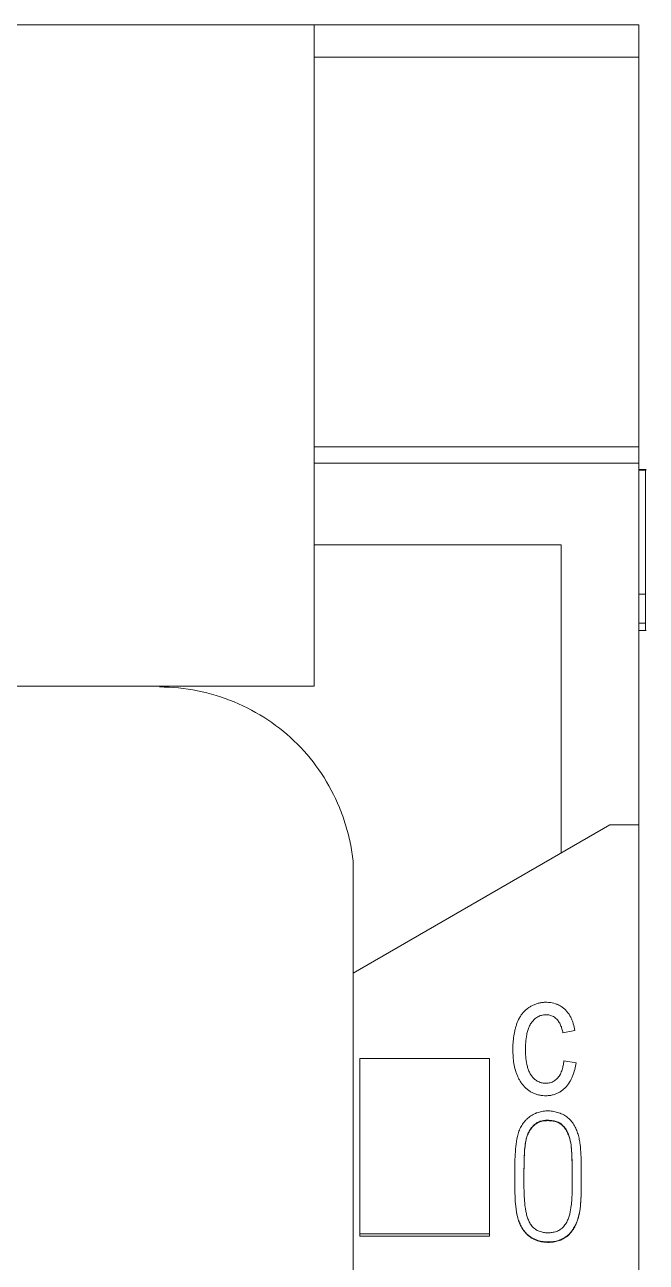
# Model space of a CAD drawing. Header units: millimetres. Extents: x 0 to 594, y 0 to 420.
# Drawn here: x 132.1 to 141.67, y 353.55 to 372.6 of the extents above; entities that cross this region are included whole.
import ezdxf

# ---------------------------------------------------------------- set-up
doc = ezdxf.new("R2010")
doc.units = ezdxf.units.MM
doc.layers.add('1', color=7, linetype='Continuous')

msp = doc.modelspace()

# ---------------------------------------------------------------- linework, layer by layer
at = {"layer": '1', "color": 7, "linetype": 'Continuous', "lineweight": 13}
for p, q in [((136.553, 372.601), (111.753, 372.601)), ((136.553, 372.601), (141.553, 372.601)), ((136.553, 362.417), (136.553, 372.601)), ((141.553, 372.601), (141.553, 372.101)), ((141.553, 372.101), (136.553, 372.101)), ((141.553, 366.101), (141.553, 372.101)), ((136.553, 366.101), (141.553, 366.101)), ((141.553, 366.101), (141.553, 365.851)), ((136.553, 365.851), (141.553, 365.851)), ((141.553, 365.851), (141.553, 360.281)), ((141.665, 365.751), (141.553, 365.751)), ((141.665, 365.744), (141.553, 365.744)), ((136.553, 364.595), (140.353, 364.595)), ((140.353, 359.848), (140.353, 364.595)), ((141.653, 363.835), (141.553, 363.835)), ((141.653, 363.835), (141.653, 363.385)), ((141.653, 363.385), (141.553, 363.385)), ((141.553, 363.275), (141.665, 363.275)), ((141.553, 363.273), (141.665, 363.273)), ((136.553, 362.417), (111.753, 362.417)), ((137.153, 358.001), (141.103, 360.281)), ((141.553, 360.281), (141.103, 360.281)), ((141.553, 360.281), (141.553, 246.863)), ((137.153, 359.722), (137.153, 358.001)), ((137.153, 249.185), (137.153, 358.001)), ((140.566, 357.115), (140.382, 357.08)), ((137.253, 353.983), (137.253, 356.687)), ((137.253, 356.687), (139.253, 356.687)), ((139.253, 353.983), (139.253, 356.687)), ((140.398, 356.647), (140.584, 356.617)), ((139.641, 354.88), (139.641, 354.874)), ((140.665, 354.832), (140.665, 354.838)), ((137.253, 353.949), (137.253, 353.983)), ((137.253, 353.983), (139.253, 353.983)), ((137.253, 353.949), (139.253, 353.949)), ((139.253, 353.949), (139.253, 353.983))]:
    msp.add_line(p, q, dxfattribs=at)
for points, knots in [([(141.653, 365.751), (141.653, 365.751), (141.653, 365.738), (141.653, 365.689), (141.653, 365.596), (141.653, 365.454), (141.653, 365.245), (141.653, 365.016), (141.653, 364.792), (141.653, 364.597), (141.653, 364.465), (141.653, 364.372), (141.653, 364.282), (141.653, 364.196), (141.653, 364.11), (141.653, 364.03), (141.653, 363.933), (141.653, 363.843), (141.653, 363.782), (141.653, 363.748), (141.653, 363.727), (141.653, 363.716), (141.653, 363.711), (141.653, 363.722), (141.653, 363.763), (141.653, 363.807), (141.653, 363.832)], [0, 0, 0, 0, 0.054923, 0.109157, 0.158857, 0.213508, 0.264907, 0.320314, 0.369873, 0.418461, 0.471704, 0.5026, 0.551052, 0.617218, 0.660884, 0.691286, 0.712023, 0.730248, 0.751802, 0.781189, 0.80362, 0.828627, 0.856379, 0.904145, 0.9524, 1, 1, 1, 1]), ([(141.653, 363.385), (141.653, 363.361), (141.653, 363.32), (141.653, 363.282), (141.653, 363.273), (141.653, 363.273), (141.653, 363.273)], [0, 0, 0, 0, 0.351048, 0.67786, 0.983317, 1, 1, 1, 1]), ([(137.037, 360.281), (137.009, 360.372), (136.844, 360.833), (136.351, 361.583), (135.348, 362.244), (134.564, 362.405), (134.17, 362.405), (134.17, 362.405), (134.17, 362.405)], [0, 0, 0, 0, 0.074899, 0.383266, 0.691633, 1, 1, 1, 1, 1, 1]), ([(140.584, 356.617), (140.579, 356.582), (140.573, 356.547), (140.556, 356.479), (140.545, 356.445), (140.525, 356.396), (140.518, 356.38), (140.502, 356.348), (140.493, 356.333), (140.464, 356.288), (140.442, 356.26), (140.411, 356.228), (140.404, 356.222), (140.391, 356.21), (140.37, 356.193), (140.334, 356.167), (140.302, 356.151), (140.277, 356.14), (140.269, 356.137), (140.252, 356.131), (140.226, 356.123), (140.2, 356.118), (140.164, 356.113), (140.146, 356.112), (140.11, 356.111), (140.092, 356.112), (140.057, 356.115), (140.039, 356.117), (140.004, 356.124), (139.986, 356.129), (139.952, 356.14), (139.919, 356.153), (139.888, 356.171), (139.858, 356.19), (139.844, 356.201), (139.802, 356.235), (139.778, 356.261), (139.745, 356.304), (139.735, 356.319), (139.716, 356.349), (139.698, 356.38), (139.684, 356.413), (139.67, 356.446), (139.664, 356.463), (139.648, 356.513), (139.639, 356.548), (139.626, 356.617), (139.621, 356.652), (139.614, 356.723), (139.613, 356.758), (139.611, 356.829), (139.612, 356.865), (139.615, 356.935), (139.618, 356.97), (139.627, 357.04), (139.633, 357.074), (139.645, 357.126), (139.649, 357.143), (139.659, 357.177), (139.664, 357.195), (139.682, 357.245), (139.696, 357.278), (139.722, 357.325), (139.732, 357.34), (139.752, 357.37), (139.763, 357.384), (139.799, 357.424), (139.826, 357.447), (139.863, 357.473), (139.871, 357.478), (139.886, 357.487), (139.909, 357.5), (139.95, 357.519), (139.984, 357.53), (140.019, 357.54), (140.037, 357.543), (140.073, 357.548), (140.09, 357.55), (140.126, 357.55), (140.144, 357.55), (140.199, 357.546), (140.234, 357.539), (140.285, 357.522), (140.301, 357.516), (140.334, 357.5), (140.365, 357.481), (140.393, 357.459), (140.413, 357.441), (140.419, 357.435), (140.432, 357.422), (140.438, 357.415), (140.467, 357.381), (140.487, 357.351), (140.511, 357.303), (140.518, 357.286), (140.532, 357.253), (140.537, 357.236), (140.553, 357.185), (140.56, 357.15), (140.566, 357.115)], [0, 0, 0, 0, 0.03125, 0.03125, 0.0625, 0.0625, 0.078125, 0.078125, 0.09375, 0.09375, 0.125, 0.125, 0.132813, 0.132813, 0.140625, 0.15625, 0.171875, 0.171875, 0.179688, 0.179688, 0.1875, 0.203125, 0.203125, 0.21875, 0.21875, 0.234375, 0.234375, 0.25, 0.25, 0.265625, 0.265625, 0.28125, 0.296875, 0.296875, 0.3125, 0.3125, 0.34375, 0.34375, 0.359375, 0.359375, 0.375, 0.390625, 0.390625, 0.40625, 0.40625, 0.4375, 0.4375, 0.46875, 0.46875, 0.5, 0.5, 0.53125, 0.53125, 0.5625, 0.5625, 0.59375, 0.59375, 0.609375, 0.609375, 0.625, 0.625, 0.65625, 0.65625, 0.671875, 0.671875, 0.6875, 0.6875, 0.71875, 0.71875, 0.726562, 0.726562, 0.734375, 0.75, 0.765625, 0.765625, 0.78125, 0.78125, 0.796875, 0.796875, 0.8125, 0.8125, 0.84375, 0.84375, 0.859375, 0.859375, 0.875, 0.890625, 0.890625, 0.898438, 0.898438, 0.90625, 0.90625, 0.9375, 0.9375, 0.953125, 0.953125, 0.96875, 0.96875, 1, 1, 1, 1]), ([(140.382, 357.08), (140.378, 357.1), (140.373, 357.12), (140.362, 357.16), (140.355, 357.18), (140.342, 357.209), (140.338, 357.218), (140.328, 357.236), (140.317, 357.254), (140.304, 357.271), (140.29, 357.287), (140.283, 357.294), (140.26, 357.316), (140.243, 357.327), (140.214, 357.341), (140.204, 357.345), (140.184, 357.352), (140.174, 357.354), (140.153, 357.357), (140.143, 357.358), (140.122, 357.358), (140.111, 357.358), (140.09, 357.356), (140.08, 357.355), (140.059, 357.35), (140.049, 357.348), (140.019, 357.338), (140, 357.328), (139.973, 357.312), (139.965, 357.305), (139.949, 357.292), (139.941, 357.285), (139.919, 357.263), (139.905, 357.247), (139.888, 357.221), (139.882, 357.212), (139.872, 357.193), (139.867, 357.184), (139.854, 357.156), (139.847, 357.136), (139.838, 357.106), (139.835, 357.096), (139.83, 357.076), (139.828, 357.066), (139.817, 357.015), (139.812, 356.974), (139.807, 356.892), (139.806, 356.851), (139.807, 356.768), (139.809, 356.726), (139.818, 356.644), (139.824, 356.603), (139.84, 356.543), (139.846, 356.523), (139.861, 356.484), (139.87, 356.466), (139.885, 356.439), (139.891, 356.43), (139.903, 356.413), (139.916, 356.396), (139.93, 356.381), (139.946, 356.367), (139.954, 356.36), (139.979, 356.341), (139.997, 356.331), (140.026, 356.319), (140.036, 356.315), (140.056, 356.31), (140.077, 356.306), (140.097, 356.304), (140.119, 356.303), (140.129, 356.303), (140.15, 356.305), (140.16, 356.307), (140.181, 356.311), (140.191, 356.313), (140.221, 356.324), (140.239, 356.333), (140.265, 356.351), (140.273, 356.358), (140.289, 356.372), (140.296, 356.38), (140.303, 356.387)], [0, 0, 0, 0, 0.03125, 0.03125, 0.0625, 0.0625, 0.078125, 0.078125, 0.09375, 0.109375, 0.109375, 0.125, 0.125, 0.15625, 0.15625, 0.171875, 0.171875, 0.1875, 0.1875, 0.203125, 0.203125, 0.21875, 0.21875, 0.234375, 0.234375, 0.25, 0.25, 0.28125, 0.28125, 0.296875, 0.296875, 0.3125, 0.3125, 0.34375, 0.34375, 0.359375, 0.359375, 0.375, 0.375, 0.40625, 0.40625, 0.421875, 0.421875, 0.4375, 0.4375, 0.5, 0.5, 0.5625, 0.5625, 0.625, 0.625, 0.6875, 0.6875, 0.71875, 0.71875, 0.75, 0.75, 0.765625, 0.765625, 0.78125, 0.796875, 0.796875, 0.8125, 0.8125, 0.84375, 0.84375, 0.859375, 0.859375, 0.875, 0.890625, 0.890625, 0.90625, 0.90625, 0.921875, 0.921875, 0.9375, 0.9375, 0.96875, 0.96875, 0.984375, 0.984375, 1, 1, 1, 1]), ([(140.303, 356.387), (140.319, 356.405), (140.332, 356.424), (140.348, 356.455), (140.353, 356.466), (140.362, 356.488), (140.366, 356.499), (140.377, 356.532), (140.382, 356.555), (140.391, 356.6), (140.395, 356.623), (140.398, 356.647)], [0, 0, 0, 0, 0.25, 0.25, 0.375, 0.375, 0.5, 0.5, 0.75, 0.75, 1, 1, 1, 1]), ([(139.982, 355.848), (140.007, 355.858), (140.033, 355.865), (140.086, 355.874), (140.113, 355.877), (140.167, 355.878), (140.194, 355.876), (140.248, 355.869), (140.274, 355.863), (140.326, 355.848), (140.351, 355.838), (140.388, 355.821), (140.4, 355.815), (140.423, 355.801), (140.434, 355.793), (140.466, 355.769), (140.486, 355.75), (140.512, 355.72), (140.52, 355.709), (140.536, 355.687), (140.544, 355.676), (140.564, 355.642), (140.577, 355.618), (140.598, 355.569), (140.607, 355.544), (140.619, 355.505), (140.622, 355.492), (140.629, 355.466), (140.638, 355.427), (140.652, 355.336), (140.657, 355.257), (140.662, 355.152), (140.663, 355.099), (140.665, 354.993), (140.665, 354.941), (140.665, 354.835), (140.665, 354.729), (140.663, 354.624), (140.66, 354.518), (140.657, 354.465), (140.646, 354.36), (140.638, 354.308), (140.62, 354.243), (140.617, 354.23), (140.609, 354.204), (140.604, 354.192), (140.59, 354.154), (140.579, 354.129), (140.561, 354.093), (140.554, 354.082), (140.54, 354.058), (140.533, 354.047), (140.509, 354.015), (140.492, 353.994), (140.463, 353.966), (140.453, 353.958), (140.431, 353.941), (140.42, 353.933), (140.385, 353.912), (140.361, 353.901), (140.323, 353.886), (140.31, 353.882), (140.284, 353.875), (140.271, 353.872), (140.231, 353.864), (140.204, 353.861), (140.15, 353.859), (140.123, 353.86), (140.069, 353.866), (140.042, 353.871), (140.003, 353.882), (139.99, 353.886), (139.965, 353.895), (139.952, 353.9), (139.915, 353.917), (139.892, 353.931), (139.859, 353.955), (139.849, 353.964), (139.828, 353.982), (139.819, 353.991), (139.792, 354.021), (139.775, 354.043), (139.753, 354.077), (139.747, 354.089), (139.734, 354.113), (139.728, 354.125), (139.711, 354.161), (139.702, 354.186), (139.69, 354.225), (139.686, 354.238), (139.68, 354.264), (139.677, 354.277), (139.668, 354.317), (139.664, 354.343), (139.646, 354.476), (139.644, 354.582), (139.641, 354.742), (139.641, 354.796), (139.641, 354.902), (139.641, 354.956), (139.642, 355.062), (139.643, 355.116), (139.648, 355.222), (139.652, 355.275), (139.663, 355.381), (139.67, 355.433), (139.688, 355.512), (139.695, 355.538), (139.709, 355.576), (139.714, 355.589), (139.726, 355.614), (139.732, 355.626), (139.751, 355.662), (139.767, 355.684), (139.793, 355.716), (139.802, 355.726), (139.821, 355.746), (139.831, 355.755), (139.862, 355.782), (139.884, 355.798), (139.919, 355.82), (139.931, 355.826), (139.95, 355.835), (139.959, 355.839), (139.969, 355.843), (139.975, 355.846), (139.979, 355.847), (139.982, 355.848)], [0, 0, 0, 0, 0.015625, 0.015625, 0.03125, 0.03125, 0.046875, 0.046875, 0.0625, 0.0625, 0.078125, 0.078125, 0.085937, 0.085937, 0.09375, 0.09375, 0.109375, 0.109375, 0.117187, 0.117187, 0.125, 0.125, 0.140625, 0.140625, 0.15625, 0.15625, 0.164063, 0.164063, 0.171875, 0.1875, 0.21875, 0.21875, 0.25, 0.25, 0.28125, 0.28125, 0.3125, 0.34375, 0.34375, 0.375, 0.375, 0.40625, 0.40625, 0.414063, 0.414063, 0.421875, 0.421875, 0.4375, 0.4375, 0.445313, 0.445313, 0.453125, 0.453125, 0.46875, 0.46875, 0.476563, 0.476563, 0.484375, 0.484375, 0.5, 0.5, 0.507813, 0.507813, 0.515625, 0.515625, 0.53125, 0.53125, 0.546875, 0.546875, 0.5625, 0.5625, 0.570313, 0.570313, 0.578125, 0.578125, 0.59375, 0.59375, 0.601563, 0.601563, 0.609375, 0.609375, 0.625, 0.625, 0.632813, 0.632813, 0.640625, 0.640625, 0.65625, 0.65625, 0.664063, 0.664063, 0.671875, 0.671875, 0.6875, 0.6875, 0.75, 0.75, 0.78125, 0.78125, 0.8125, 0.8125, 0.84375, 0.84375, 0.875, 0.875, 0.90625, 0.90625, 0.921875, 0.921875, 0.929688, 0.929688, 0.9375, 0.9375, 0.953125, 0.953125, 0.960938, 0.960938, 0.96875, 0.96875, 0.984375, 0.984375, 0.992188, 0.992188, 0.996094, 0.998047, 0.998047, 1, 1, 1, 1]), ([(140.325, 355.696), (140.345, 355.685), (140.362, 355.671), (140.394, 355.64), (140.409, 355.623), (140.434, 355.586), (140.445, 355.566), (140.464, 355.526), (140.472, 355.505), (140.493, 355.442), (140.502, 355.398), (140.511, 355.332), (140.513, 355.31), (140.516, 355.266), (140.517, 355.244), (140.523, 355.132), (140.525, 355.043), (140.527, 354.865), (140.526, 354.776), (140.524, 354.643), (140.523, 354.576), (140.52, 354.509), (140.516, 354.465), (140.514, 354.442), (140.505, 354.376), (140.498, 354.333), (140.481, 354.268), (140.475, 354.247), (140.459, 354.205), (140.451, 354.184), (140.435, 354.154), (140.43, 354.145), (140.418, 354.126), (140.411, 354.117), (140.39, 354.09), (140.374, 354.075), (140.347, 354.054), (140.338, 354.048), (140.318, 354.037), (140.308, 354.032), (140.287, 354.024), (140.277, 354.02), (140.255, 354.013), (140.244, 354.011), (140.211, 354.004), (140.189, 354.002), (140.156, 354), (140.144, 354.001), (140.122, 354.002), (140.111, 354.003), (140.077, 354.007), (140.056, 354.012), (140.023, 354.022), (140.013, 354.026), (139.992, 354.035), (139.972, 354.045), (139.954, 354.058), (139.936, 354.072), (139.927, 354.079), (139.912, 354.095), (139.905, 354.104), (139.891, 354.122), (139.885, 354.131), (139.868, 354.16), (139.859, 354.18), (139.842, 354.221), (139.835, 354.242), (139.822, 354.285), (139.817, 354.307), (139.808, 354.35), (139.797, 354.415), (139.792, 354.481), (139.784, 354.612), (139.782, 354.7), (139.782, 354.832), (139.783, 354.876), (139.783, 354.963), (139.783, 355.007), (139.784, 355.095), (139.786, 355.139), (139.789, 355.227), (139.792, 355.271), (139.801, 355.358), (139.807, 355.402), (139.819, 355.455), (139.822, 355.466), (139.829, 355.487), (139.832, 355.498), (139.844, 355.528), (139.853, 355.548), (139.874, 355.586), (139.887, 355.605), (139.915, 355.639), (139.93, 355.655), (139.955, 355.676), (139.964, 355.683), (139.983, 355.695), (139.992, 355.7), (140.012, 355.71), (140.022, 355.714), (140.044, 355.721), (140.054, 355.724), (140.087, 355.731), (140.109, 355.733), (140.142, 355.734), (140.153, 355.734), (140.175, 355.733), (140.186, 355.732), (140.219, 355.729), (140.241, 355.726), (140.273, 355.717), (140.284, 355.714), (140.3, 355.708), (140.307, 355.705), (140.315, 355.701), (140.32, 355.699), (140.322, 355.697), (140.325, 355.696)], [0, 0, 0, 0, 0.015625, 0.015625, 0.03125, 0.03125, 0.046875, 0.046875, 0.0625, 0.0625, 0.09375, 0.09375, 0.109375, 0.109375, 0.125, 0.125, 0.1875, 0.1875, 0.25, 0.25, 0.28125, 0.296875, 0.296875, 0.3125, 0.3125, 0.34375, 0.34375, 0.359375, 0.359375, 0.375, 0.375, 0.382812, 0.382812, 0.390625, 0.390625, 0.40625, 0.40625, 0.414062, 0.414062, 0.421875, 0.421875, 0.429687, 0.429687, 0.4375, 0.4375, 0.453125, 0.453125, 0.460937, 0.460937, 0.46875, 0.46875, 0.484375, 0.484375, 0.492187, 0.492187, 0.5, 0.507812, 0.507812, 0.515625, 0.515625, 0.523437, 0.523437, 0.53125, 0.53125, 0.546875, 0.546875, 0.5625, 0.5625, 0.578125, 0.578125, 0.59375, 0.625, 0.625, 0.6875, 0.6875, 0.71875, 0.71875, 0.75, 0.75, 0.78125, 0.78125, 0.8125, 0.8125, 0.84375, 0.84375, 0.851562, 0.851562, 0.859375, 0.859375, 0.875, 0.875, 0.890625, 0.890625, 0.90625, 0.90625, 0.914062, 0.914062, 0.921875, 0.921875, 0.929687, 0.929687, 0.9375, 0.9375, 0.953125, 0.953125, 0.960937, 0.960937, 0.96875, 0.96875, 0.984375, 0.984375, 0.992187, 0.992187, 0.996094, 0.998047, 0.998047, 1, 1, 1, 1]), ([(140.325, 355.69), (140.305, 355.701), (140.284, 355.708), (140.252, 355.717), (140.241, 355.719), (140.219, 355.723), (140.208, 355.724), (140.174, 355.727), (140.152, 355.728), (140.107, 355.727), (140.085, 355.725), (140.052, 355.717), (140.041, 355.714), (140.02, 355.707), (140.01, 355.703), (139.99, 355.693), (139.98, 355.687), (139.961, 355.675), (139.952, 355.668), (139.935, 355.653), (139.927, 355.645), (139.912, 355.629), (139.904, 355.621), (139.883, 355.594), (139.871, 355.576), (139.855, 355.546), (139.85, 355.536), (139.841, 355.516), (139.837, 355.505), (139.826, 355.474), (139.82, 355.452), (139.805, 355.388), (139.8, 355.344), (139.792, 355.256), (139.789, 355.211), (139.785, 355.123), (139.784, 355.078), (139.783, 354.99), (139.783, 354.945), (139.783, 354.862), (139.782, 354.824), (139.782, 354.785)], [0, 0, 0, 0, 0.050638, 0.050638, 0.075957, 0.075957, 0.101276, 0.101276, 0.151914, 0.151914, 0.202552, 0.202552, 0.227871, 0.227871, 0.25319, 0.25319, 0.278509, 0.278509, 0.303828, 0.303828, 0.329147, 0.329147, 0.354466, 0.354466, 0.405104, 0.405104, 0.430423, 0.430423, 0.455742, 0.455742, 0.50638, 0.50638, 0.607656, 0.607656, 0.708933, 0.708933, 0.810209, 0.810209, 0.911485, 0.911485, 1, 1, 1, 1]), ([(140.526, 354.88), (140.526, 354.905), (140.526, 354.931), (140.525, 355.044), (140.522, 355.132), (140.516, 355.264), (140.513, 355.308), (140.502, 355.396), (140.493, 355.439), (140.472, 355.501), (140.463, 355.521), (140.449, 355.551), (140.444, 355.561), (140.433, 355.58), (140.421, 355.599), (140.408, 355.617), (140.394, 355.634), (140.386, 355.642), (140.37, 355.658), (140.362, 355.665), (140.348, 355.675), (140.344, 355.678), (140.335, 355.684), (140.33, 355.687), (140.325, 355.69)], [0, 0, 0, 0, 0.086827, 0.086827, 0.391218, 0.391218, 0.543414, 0.543414, 0.695609, 0.695609, 0.771707, 0.771707, 0.809756, 0.809756, 0.847805, 0.885853, 0.885853, 0.923902, 0.923902, 0.961951, 0.961951, 0.980976, 0.980976, 1, 1, 1, 1]), ([(139.641, 354.874), (139.641, 354.811), (139.641, 354.749), (139.643, 354.632), (139.644, 354.579), (139.649, 354.472), (139.653, 354.419), (139.667, 354.312), (139.677, 354.26), (139.697, 354.196), (139.701, 354.183), (139.711, 354.158), (139.716, 354.145), (139.732, 354.109), (139.745, 354.085), (139.766, 354.052), (139.773, 354.041), (139.789, 354.019), (139.798, 354.008), (139.825, 353.978), (139.845, 353.96), (139.877, 353.936), (139.888, 353.928), (139.911, 353.914), (139.923, 353.908), (139.959, 353.89), (139.985, 353.881), (140.024, 353.87), (140.037, 353.867), (140.063, 353.862), (140.077, 353.859), (140.117, 353.855), (140.144, 353.853), (140.184, 353.854), (140.198, 353.855), (140.225, 353.858), (140.238, 353.86), (140.278, 353.867), (140.304, 353.873), (140.342, 353.887), (140.354, 353.892), (140.379, 353.904), (140.391, 353.91), (140.425, 353.93), (140.447, 353.946), (140.477, 353.974), (140.487, 353.983), (140.505, 354.003), (140.521, 354.024), (140.536, 354.047), (140.551, 354.07), (140.557, 354.081), (140.576, 354.117), (140.587, 354.141), (140.606, 354.191), (140.615, 354.217), (140.629, 354.268), (140.635, 354.295), (140.645, 354.347), (140.648, 354.374), (140.657, 354.453), (140.66, 354.506), (140.663, 354.613), (140.664, 354.666), (140.665, 354.757), (140.665, 354.794), (140.665, 354.832)], [0, 0, 0, 0, 0.073866, 0.073866, 0.136839, 0.136839, 0.199811, 0.199811, 0.262783, 0.262783, 0.278526, 0.278526, 0.29427, 0.29427, 0.325756, 0.325756, 0.341499, 0.341499, 0.357242, 0.357242, 0.388728, 0.388728, 0.404471, 0.404471, 0.420214, 0.420214, 0.4517, 0.4517, 0.467443, 0.467443, 0.483186, 0.483186, 0.514673, 0.514673, 0.530416, 0.530416, 0.546159, 0.546159, 0.577645, 0.577645, 0.593388, 0.593388, 0.609131, 0.609131, 0.640617, 0.640617, 0.65636, 0.65636, 0.672103, 0.687846, 0.687846, 0.703589, 0.703589, 0.735076, 0.735076, 0.766562, 0.766562, 0.798048, 0.798048, 0.829534, 0.829534, 0.892506, 0.892506, 0.955479, 0.955479, 1, 1, 1, 1])]:
    msp.add_open_spline(points, degree=3, knots=knots, dxfattribs=at)
msp.add_open_spline([(137.037, 360.281), (137.065, 360.19), (137.113, 360.005), (137.143, 359.817), (137.153, 359.722)], degree=3, dxfattribs=at)

doc.saveas('drawing.dxf')
